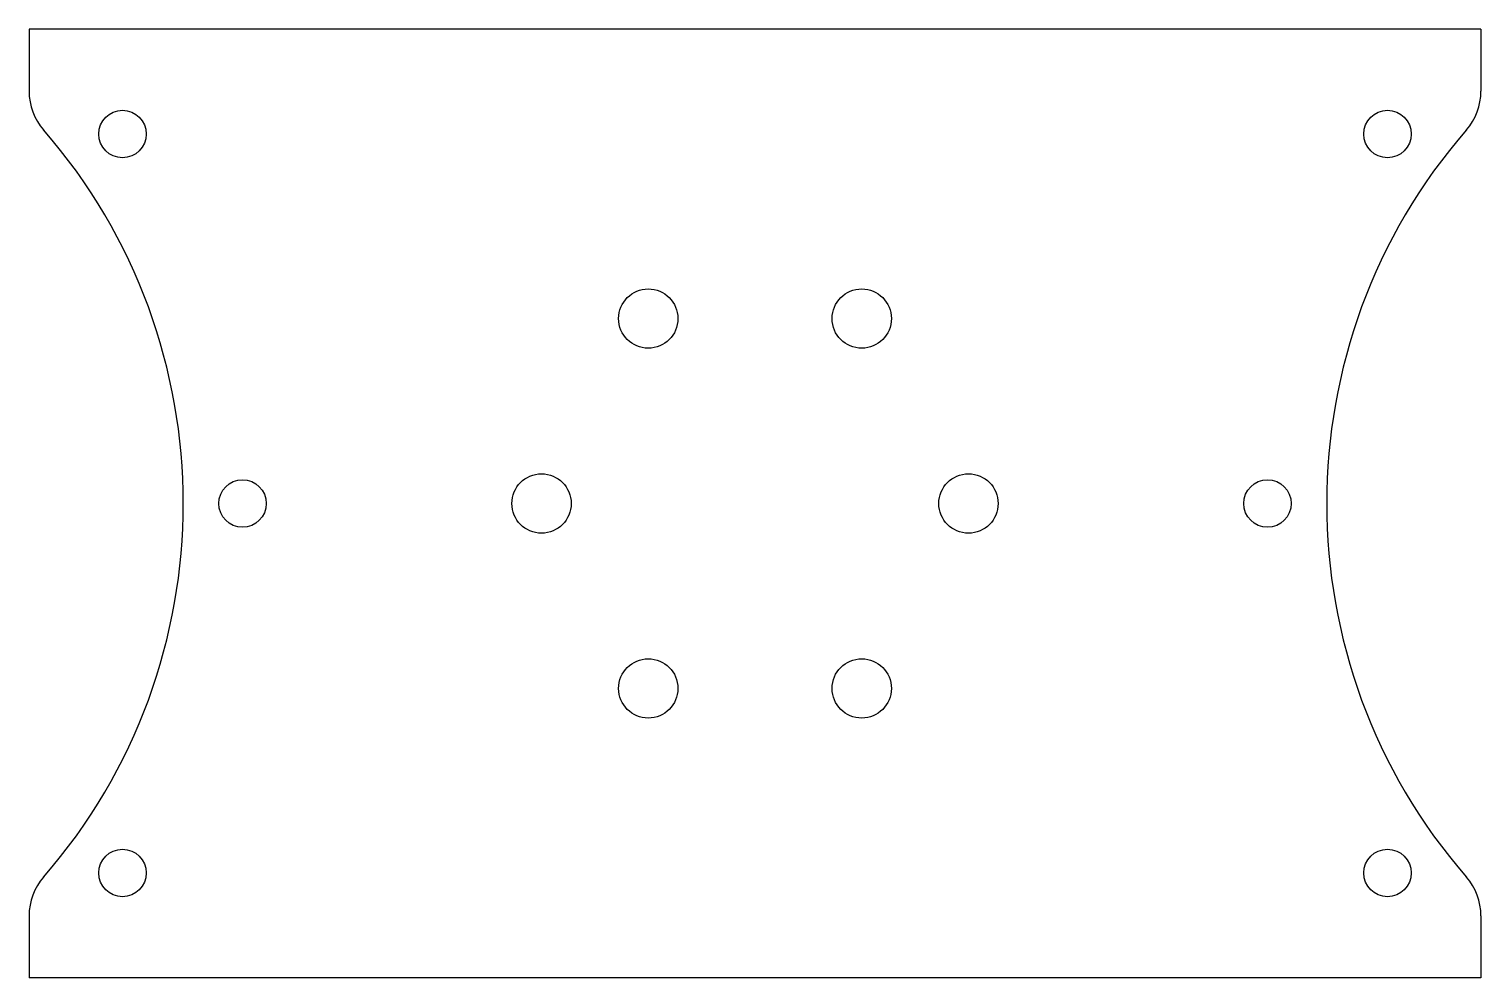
# Model space of a CAD drawing. Header units: millimetres. Extents: x -61 to 61, y 0 to 80.
import ezdxf

# ---------------------------------------------------------------- set-up
doc = ezdxf.new("R2010")
doc.units = ezdxf.units.MM

msp = doc.modelspace()

# ---------------------------------------------------------------- linework, layer by layer
at = {"color": 7, "linetype": 'Continuous', "lineweight": 25}
for p, q in [((-61.21, 80), (-61.21, 74.77)), ((61.21, 80), (-61.21, 80)), ((61.21, 80), (61.21, 74.77)), ((-61.21, 5.23), (-61.21, 0)), ((61.21, 5.23), (61.21, 0)), ((61.21, 0), (-61.21, 0))]:
    msp.add_line(p, q, dxfattribs=at)
for centre, radius in [((-53.33, 71.15), 2), ((53.33, 71.15), 2), ((-9, 55.59), 2.5), ((9, 55.59), 2.5), ((-43.21, 40), 2), ((-18, 40), 2.5), ((18, 40), 2.5), ((43.21, 40), 2), ((-9, 24.41), 2.5), ((9, 24.41), 2.5), ((-53.33, 8.85), 2), ((53.33, 8.85), 2)]:
    msp.add_circle(centre, radius, dxfattribs=at)
for centre, radius, start, end in [((-56.21, 74.77), 5, 180, 220.9994), ((56.21, 74.77), 5, 319.0006, 0), ((-96.21, 40), 48, 319.0006, 40.9994), ((96.21, 40), 48, 139.0006, 220.9994), ((-56.21, 5.23), 5, 139.0006, 180), ((56.21, 5.23), 5, 0, 40.9994)]:
    msp.add_arc(centre, radius, start, end, dxfattribs=at)

doc.saveas('drawing.dxf')
